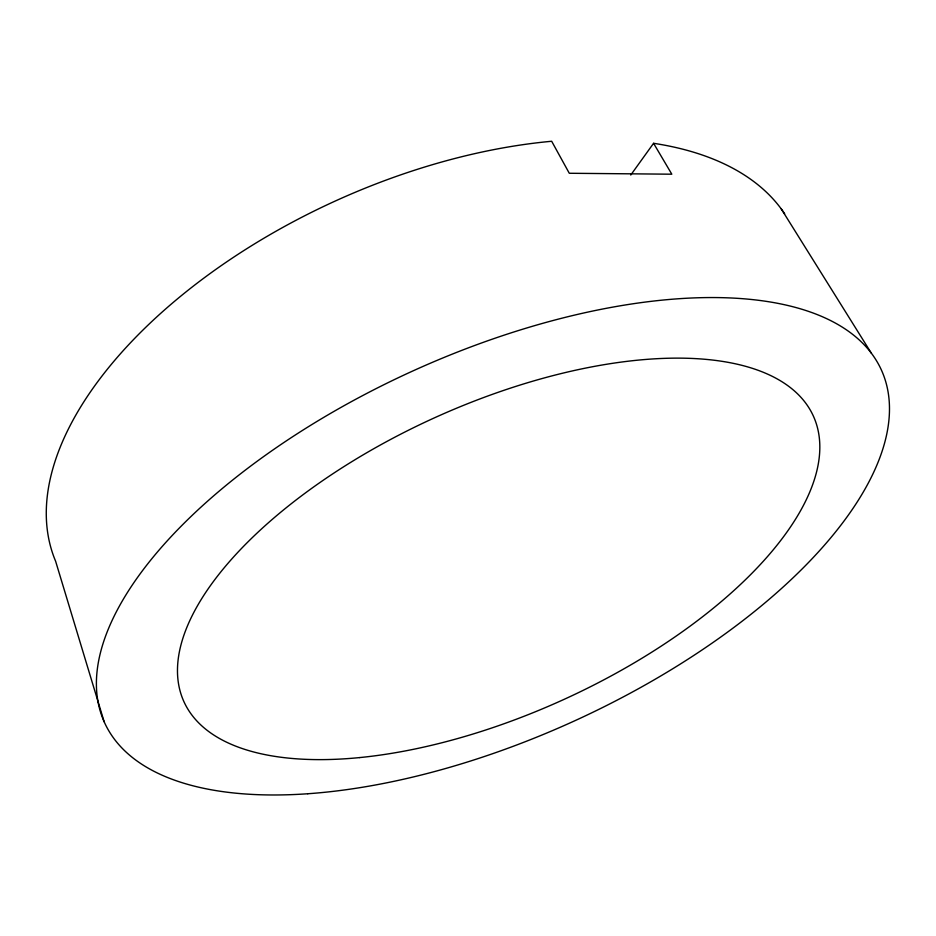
<?xml version="1.0" encoding="UTF-8"?>
<svg xmlns="http://www.w3.org/2000/svg" width="936" height="936" viewBox="0 0 936 936"><rect width="100%" height="100%" fill="white"/><g stroke="black" fill="none" stroke-linecap="round" stroke-linejoin="round"><path stroke-width="1.4" d="M630.759 175.032L653.574 143.302A404.492 215.713 -24.4 0 1 784.684 213.841M781.303 209.009L871.334 353.165M653.574 143.302L671.814 174.201L569.287 173.265L551.678 141.266A404.492 215.713 -24.4 0 0 173.499 302.188A404.492 215.713 -24.4 0 0 55.61 561.214L104.142 721.761M359.588 757.587A345.595 154.966 -24.4 0 0 818.906 434.807A345.595 154.966 -24.4 0 0 317.48 484.24A345.595 154.966 -24.4 0 0 359.588 757.587M307.792 793.751A426.57 192.734 -24.4 0 0 889.2 401.135A426.57 192.734 -24.4 0 0 281.818 443.91A426.57 192.734 -24.4 0 0 307.792 793.751"/></g></svg>
